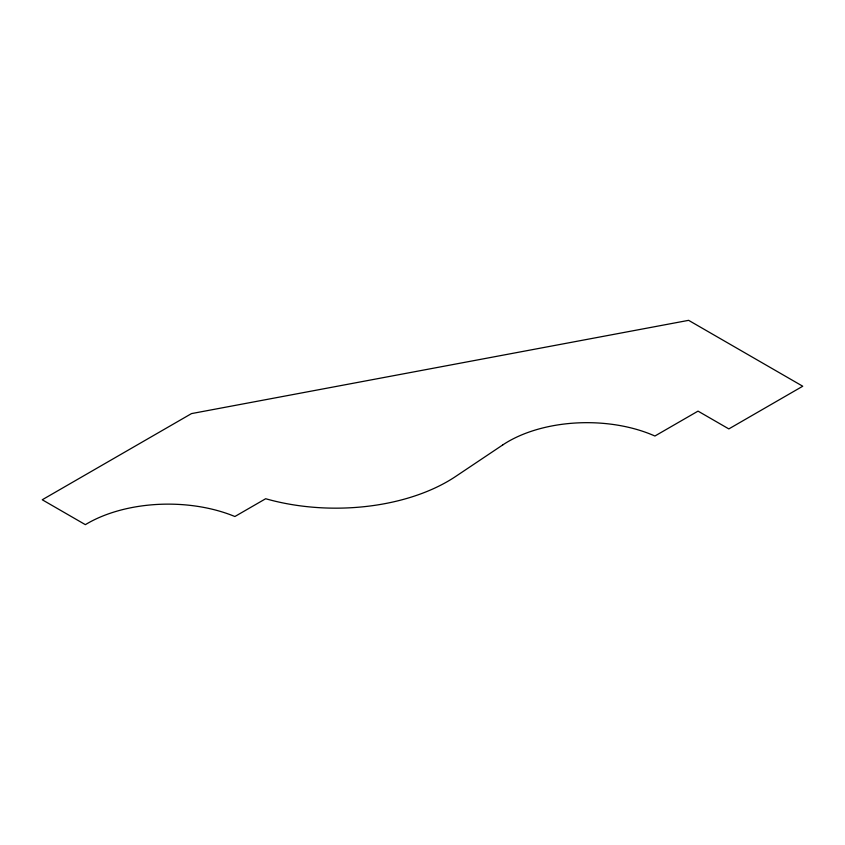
<?xml version="1.0" encoding="UTF-8"?>
<svg xmlns="http://www.w3.org/2000/svg" width="845" height="845" viewBox="0 0 845 845"><rect width="100%" height="100%" fill="white"/><g stroke="black" fill="none" stroke-linecap="round" stroke-linejoin="round"><path stroke-width="1.27" d="M502.712 444.956L455.645 476.464A158.364 91.429 0 0 1 265.679 498.73L234.878 516.517A114.318 65.994 0 0 0 85.366 524.66L42.25 499.765L191.509 413.596L688.622 320.339L802.75 386.228L728.834 428.911L698.033 411.124L654.907 436.02A111.308 64.262 0 0 0 502.712 444.956"/></g></svg>
